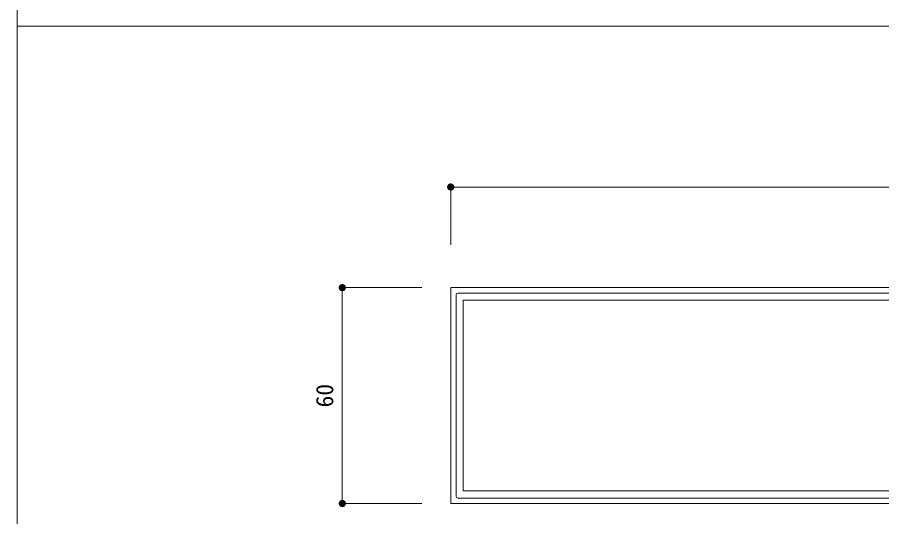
# Model space of a CAD drawing. Units: millimetres, scale not verified. Extents: x -801 to 802, y -548 to 566.
# Drawn here: x -801.3 to -560.9, y -418.9 to -280.1 of the extents above; entities that cross this region are included whole.
import ezdxf
from ezdxf.enums import TextEntityAlignment as Align

# ---------------------------------------------------------------- set-up
doc = ezdxf.new("R2010")
doc.units = ezdxf.units.MM
doc.header["$LTSCALE"] = 2
for name, color, linetype, lineweight in [('0-1_0-A01-枠A', 4, 'Continuous', 9), ('0-4_0-A11-寸法_詳細', 5, 'Continuous', 9), ('0-5_0', 4, 'Continuous', 9), ('0-8_0-A03-枠C', 2, 'Continuous', 9)]:
    doc.layers.add(name, color=color, linetype=linetype, lineweight=lineweight)
doc.layers.add('0-7_A-E01-仕上太線', color=7, linetype='Continuous')
doc.styles.add('ＭＳ ゴシック', font='')
doc.styles.get('ＭＳ ゴシック').set_extended_font_data('MS Gothic')

# ---------------------------------------------------------------- blocks, each defined once
blk = doc.blocks.new('KA-4006')
at = {"layer": '0-5_0', "color": 7}
for p, q in [((0, 60), (0, -60)), ((400, 60), (0, 60)), ((0, -60), (400, -60))]:
    blk.add_line(p, q, dxfattribs=at)
at = {"layer": '0-5_0'}
for p, q in [((3, 56), (3, -56)), ((4, 57), (396.6, 57)), ((388, 53), (7, 53)), ((4, -57), (396.6, -57))]:
    blk.add_line(p, q, dxfattribs=at)
blk.add_lwpolyline([(392.8, -53), (7, -53), (7, 53)], dxfattribs=at)
for centre, start, end in [((4, 56), 90, 180), ((4, -56), 180, 270)]:
    blk.add_arc(centre, 1, start, end, dxfattribs=at)
blk = doc.blocks.new('_Dot')
at = {"layer": '0-5_0', "color": 7}
blk.add_line((-1, 0), (-2, 0), dxfattribs=at)
for points in [[(0, 0), (-1, 0), (-0.992, 0.125)], [(0, 0), (-0.992, -0.125), (-1, 0)], [(0, 0), (-0.992, 0.125), (-0.969, 0.249)], [(0, 0), (-0.969, -0.249), (-0.992, -0.125)], [(0, 0), (-0.969, 0.249), (-0.93, 0.368)], [(0, 0), (-0.93, -0.368), (-0.969, -0.249)], [(0, 0), (-0.93, 0.368), (-0.876, 0.482)], [(0, 0), (-0.876, -0.482), (-0.93, -0.368)], [(0, 0), (-0.876, 0.482), (-0.809, 0.588)], [(0, 0), (-0.809, -0.588), (-0.876, -0.482)], [(0, 0), (-0.809, 0.588), (-0.729, 0.685)], [(0, 0), (-0.729, -0.685), (-0.809, -0.588)], [(0, 0), (-0.729, 0.685), (-0.637, 0.771)], [(0, 0), (-0.637, -0.771), (-0.729, -0.685)], [(0, 0), (-0.637, 0.771), (-0.536, 0.844)], [(0, 0), (-0.536, -0.844), (-0.637, -0.771)], [(0, 0), (-0.536, 0.844), (-0.426, 0.905)], [(0, 0), (-0.426, -0.905), (-0.536, -0.844)], [(0, 0), (-0.426, 0.905), (-0.309, 0.951)], [(0, 0), (-0.309, -0.951), (-0.426, -0.905)], [(0, 0), (-0.309, 0.951), (-0.187, 0.982)], [(0, 0), (-0.187, -0.982), (-0.309, -0.951)], [(0, 0), (-0.187, 0.982), (-0.063, 0.998)], [(0, 0), (-0.063, -0.998), (-0.187, -0.982)], [(0, 0), (-0.063, 0.998), (0.063, 0.998)], [(0, 0), (0.063, -0.998), (-0.063, -0.998)], [(0, 0), (0.063, 0.998), (0.187, 0.982)], [(0, 0), (0.187, 0.982), (0.309, 0.951)], [(0, 0), (0.309, 0.951), (0.426, 0.905)], [(0, 0), (0.426, 0.905), (0.536, 0.844)], [(0, 0), (0.536, 0.844), (0.637, 0.771)], [(0, 0), (0.637, 0.771), (0.729, 0.685)], [(0, 0), (0.729, 0.685), (0.809, 0.588)], [(0, 0), (0.809, 0.588), (0.876, 0.482)], [(0, 0), (0.876, 0.482), (0.93, 0.368)], [(0, 0), (0.93, 0.368), (0.969, 0.249)], [(0, 0), (0.969, 0.249), (0.992, 0.125)], [(0, 0), (0.992, 0.125), (1, 0)], [(0, 0), (0.187, -0.982), (0.063, -0.998)], [(0, 0), (0.309, -0.951), (0.187, -0.982)], [(0, 0), (0.426, -0.905), (0.309, -0.951)], [(0, 0), (0.536, -0.844), (0.426, -0.905)], [(0, 0), (0.637, -0.771), (0.536, -0.844)], [(0, 0), (0.729, -0.685), (0.637, -0.771)], [(0, 0), (0.809, -0.588), (0.729, -0.685)], [(0, 0), (0.876, -0.482), (0.809, -0.588)], [(0, 0), (0.93, -0.368), (0.876, -0.482)], [(0, 0), (0.969, -0.249), (0.93, -0.368)], [(0, 0), (0.992, -0.125), (0.969, -0.249)], [(0, 0), (1, 0), (0.992, -0.125)]]:
    blk.add_solid(points, dxfattribs=at)

msp = doc.modelspace()

# ---------------------------------------------------------------- linework, layer by layer
at = {"layer": '0-1_0-A01-枠A'}
msp.add_line((-801.333, 566.471), (-801.333, -548.196), dxfattribs=at)
at = {"layer": '0-4_0-A11-寸法_詳細'}
for p, q in [((-680.8, -343.398), (-680.8, -327.28)), ((-678.8, -327.28), (-282.8, -327.28)), ((-688.8, -355.263), (-710.942, -355.263)), ((-710.942, -413.263), (-710.942, -357.263)), ((-688.8, -415.263), (-710.942, -415.263))]:
    msp.add_line(p, q, dxfattribs=at)
at = {"layer": '0-8_0-A03-枠C'}
msp.add_line((-801.333, -282.596), (801.333, -282.596), dxfattribs=at)

# ---------------------------------------------------------------- block references
at = {"layer": '0-4_0-A11-寸法_詳細'}
for p, rotation in [((-680.8, -327.28), 180), ((-710.942, -355.263), 90), ((-710.942, -415.263), 270)]:
    msp.add_blockref('_Dot', p, dxfattribs=dict(at, rotation=rotation))
at = {"layer": '0-7_A-E01-仕上太線', "xscale": 0.5, "yscale": 0.5}
msp.add_blockref('KA-4006', (-680.8, -385.263), dxfattribs=at)

# ---------------------------------------------------------------- texts
at = {"layer": '0-4_0-A11-寸法_詳細', "style": 'ＭＳ ゴシック'}
msp.add_text('60', height=4.809, rotation=90, dxfattribs=at).set_placement((-712.017, -388.563), align=Align.BOTTOM_LEFT)

doc.saveas('drawing.dxf')
